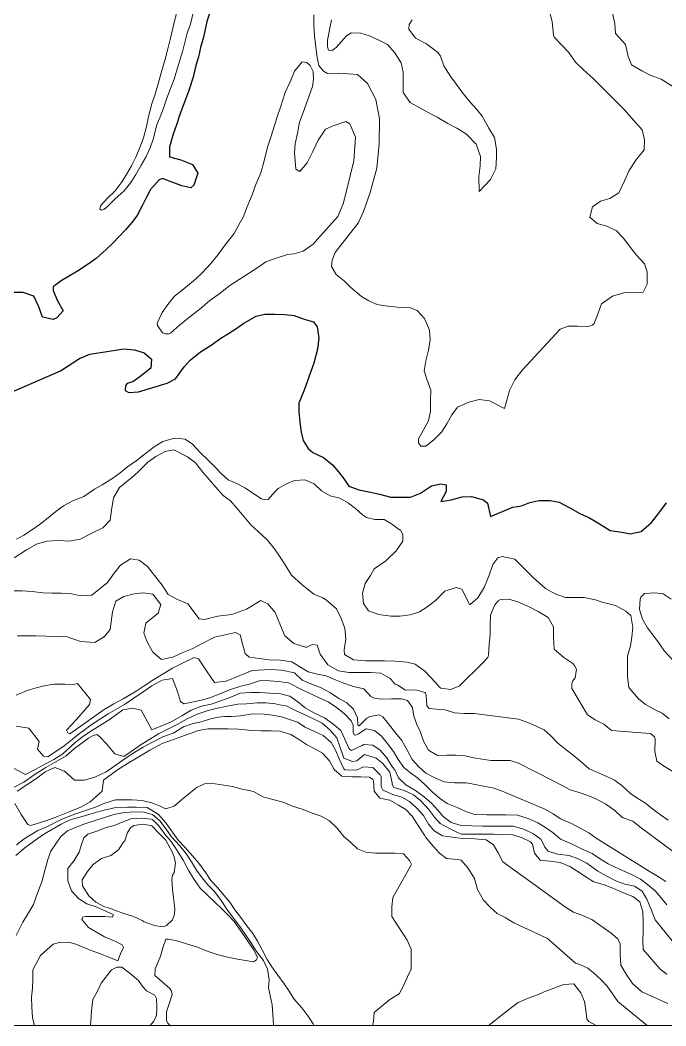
# Model space of a CAD drawing. Header units: millimetres. Extents: x 1101 to 4203, y 1053 to 1744.
# Drawn here: x 2652.1 to 2804.6, y 1123.4 to 1361 of the extents above; entities that cross this region are included whole.
import ezdxf

# ---------------------------------------------------------------- set-up
doc = ezdxf.new("R2010")
doc.units = ezdxf.units.MM
doc.layers.add('01_Fina', color=7, linetype='Continuous')

msp = doc.modelspace()

# ---------------------------------------------------------------- linework, layer by layer
at = {"layer": '01_Fina', "color": 252, "lineweight": 9, "true_color": 0x939598}
msp.add_lwpolyline([(2210.23, 1123.47), (2949.32, 1123.47), (2948.88, 1741.26), (2209.79, 1741.26), (2210.23, 1123.4)], dxfattribs=at)
at = {"layer": '01_Fina', "color": 252, "linetype": 'Continuous', "lineweight": 9, "true_color": 0x939598}
for points, elevation in [([(2693, 1362.68), (2692.37, 1360.04), (2691.59, 1357.89), (2691.3, 1356.62), (2690.54, 1353.8), (2689.09, 1348.95), (2688.48, 1347.01), (2687.63, 1344.83), (2686.82, 1342.58), (2685.98, 1340.22), (2685.22, 1338.12), (2684.44, 1336.24), (2683.59, 1332.84), (2682.88, 1330.79), (2681.83, 1328.6), (2680.76, 1326.69), (2679.43, 1324.48), (2678.32, 1322.6), (2676.73, 1320.68), (2674.55, 1318.74), (2672.85, 1317.03), (2671.91, 1316.22), (2671.32, 1316.13), (2670.94, 1316.3), (2671.1, 1317.08), (2672.78, 1318.95), (2674.62, 1320.66), (2676.26, 1322.89), (2677.35, 1324.7), (2678.44, 1326.6), (2679.44, 1328.58), (2680.39, 1330.91), (2681.27, 1333.15), (2682, 1335.89), (2682.45, 1338.21), (2683.22, 1341.25), (2684.04, 1343.51), (2684.71, 1345.92), (2685.43, 1348.57), (2686.37, 1351.8), (2686.99, 1354.21), (2687.62, 1356.69), (2688.39, 1359.76), (2689.14, 1362.83)], 5), ([(2721.51, 1362.23), (2721.52, 1359.9), (2721.68, 1357.31), (2721.93, 1354.61), (2722.29, 1352.14), (2722.65, 1350.29), (2723.74, 1348.95), (2724.71, 1348.34), (2727.38, 1348.46), (2731.8, 1348.15), (2734.19, 1346.01), (2736.11, 1342.2), (2736.96, 1337.65), (2736.88, 1331.74), (2736.36, 1326), (2734.77, 1320.27), (2733.2, 1315.75), (2731.96, 1313.04), (2727.88, 1307.83), (2726.49, 1306.08), (2725.81, 1304.3), (2725.66, 1302.76), (2726.76, 1300.93), (2728.7, 1299.32), (2730.24, 1297.84), (2732.76, 1295.72), (2734.49, 1294.65), (2736.48, 1293.77), (2738.34, 1293.53), (2741.24, 1293.15), (2744.04, 1293.14), (2745.91, 1292.37), (2747.64, 1290.49), (2748.83, 1287.74), (2748.94, 1285.49), (2748.58, 1283), (2747.9, 1280.53), (2747.53, 1278.17), (2748.21, 1276.15), (2749.08, 1273.54), (2749.05, 1271.18), (2749.04, 1268.63), (2748.53, 1266.32), (2746.24, 1262.04), (2746.24, 1261.11), (2746.73, 1260.34), (2747.93, 1260.33), (2749.85, 1261.81), (2751.6, 1263.68), (2752.9, 1265.59), (2754.08, 1267.74), (2755.38, 1269.54), (2758.05, 1270.73), (2760.5, 1271.35), (2762.97, 1271.09), (2766.52, 1269.23), (2767.72, 1273.5), (2768.94, 1276.03), (2770.75, 1278.37), (2779.64, 1287.98), (2781.56, 1288.69), (2783.76, 1288.66), (2786.23, 1288.63), (2787.25, 1288.91), (2787.69, 1289.32), (2788.65, 1291.77), (2789.42, 1293.97), (2792.04, 1295.76), (2794.91, 1296.61), (2797.22, 1296.6), (2799.26, 1296.69), (2800.23, 1298.65), (2800.22, 1301.49), (2799.53, 1303.39), (2797.67, 1305.5), (2796.28, 1307.24), (2794.51, 1309.56), (2792.92, 1311.23), (2790.7, 1312.28), (2788.42, 1312.93), (2786.69, 1314.4), (2787.25, 1316.85), (2789.15, 1318.2), (2791.37, 1318.82), (2793.5, 1320.2), (2794.83, 1323.02), (2795.95, 1325.47), (2797.51, 1327.91), (2799.48, 1330.31), (2799.54, 1332.67), (2799.01, 1335.08), (2796.96, 1337.35), (2794.82, 1339.79), (2787.49, 1347.12), (2785.11, 1349.35), (2783.29, 1351.04), (2781.59, 1353.45), (2780.07, 1355.08), (2778.25, 1356.98), (2778.06, 1357.47), (2777.77, 1360.64), (2777.13, 1363)], 3), ([(2791.98, 1362.67), (2792.55, 1360.1), (2792.75, 1357.86), (2795.06, 1355.19), (2795.67, 1352.41), (2796.5, 1350.4), (2798.92, 1348.98), (2800.88, 1348.02), (2803.47, 1347), (2806.26, 1345.3)], 3), ([(2725.69, 1361.02), (2724.71, 1356.22), (2724.71, 1354.64), (2724.95, 1353.92), (2725.8, 1353.8), (2726.78, 1354.51), (2729.2, 1357.31), (2730.33, 1357.99), (2732.55, 1357.94), (2734.67, 1357.24), (2737.03, 1356.21), (2738.85, 1355.21), (2740.65, 1353.24), (2741.94, 1351.13), (2742.12, 1350.88), (2742.6, 1348.7), (2742.57, 1346.32), (2742.58, 1343.87), (2744.27, 1341.55), (2746.55, 1340.25), (2748.65, 1339.06), (2750.64, 1338.06), (2753.15, 1336.53), (2755.28, 1335.5), (2757.54, 1334.01), (2759.82, 1331.71), (2760.81, 1328.8), (2760.8, 1326.58), (2760.47, 1324.06), (2760.49, 1320.52), (2763.24, 1323.35), (2764.48, 1325.89), (2764.62, 1328.51), (2764.63, 1330.54), (2764.15, 1333.27), (2762.84, 1335.45), (2761.25, 1338.26), (2759.94, 1339.9), (2758.42, 1341.57), (2756.44, 1344.03), (2755.17, 1345.75), (2753.86, 1347.6), (2752.2, 1350.15), (2751.4, 1352.49), (2750.76, 1353.31), (2748.06, 1355.41), (2745.5, 1356.69), (2743.95, 1358.81), (2743.98, 1359.98), (2744.71, 1361.07)], 2), ([(2651.26, 1238.34), (2653.04, 1239.36), (2654.86, 1240.47), (2656.65, 1241.75), (2658.35, 1243.13), (2660.6, 1244.94), (2662.35, 1246.22), (2664.61, 1247.45), (2667.16, 1248.48), (2669.67, 1250.21), (2671.51, 1251.2), (2674.01, 1252.75), (2675.76, 1254.01), (2677.53, 1255.46), (2679.54, 1256.9), (2681.76, 1258.6), (2683.82, 1260.19), (2685.85, 1261.44), (2688.28, 1262.19), (2690.43, 1262.11), (2691.14, 1261.99), (2692.88, 1260.85), (2694.7, 1258.79), (2696.45, 1257.11), (2698.11, 1255.43), (2699.66, 1253.8), (2701.27, 1252.38), (2703.49, 1251.41), (2705.35, 1250.43), (2707.08, 1249.23), (2709.15, 1247.92), (2709.86, 1247.68), (2710.69, 1247.71), (2712.32, 1249.56), (2713.07, 1250.36), (2715.07, 1251.45), (2716.95, 1252.2), (2719.37, 1252.36), (2721.56, 1251.46), (2723.32, 1249.83), (2725.31, 1248.59), (2727.65, 1248.06), (2729.7, 1246.85), (2731.32, 1245.6), (2733, 1244.16), (2733.92, 1243.46), (2735.93, 1243.05), (2738.06, 1243), (2739.82, 1242.01), (2741.74, 1240.56), (2741.94, 1240.61), (2742.53, 1239.42), (2742.51, 1237.91), (2740.97, 1235.65), (2738.52, 1233.26), (2735.77, 1231.33), (2734.84, 1229.83), (2733.61, 1227.88), (2732.98, 1225.61), (2733.25, 1223.19), (2734.41, 1221.41), (2736.84, 1220.57), (2739.66, 1220.16), (2741.83, 1220.16), (2744.21, 1220.54), (2746.44, 1221.25), (2748.2, 1222.29), (2750.22, 1223.9), (2752.4, 1226.07), (2755.06, 1226.96), (2756.43, 1226.53), (2758.35, 1222.87), (2760.19, 1224.51), (2761.81, 1227.12), (2762.89, 1229.89), (2763.75, 1232.37), (2764.94, 1234), (2765.95, 1234.28), (2768.96, 1233.62), (2770.96, 1231.6), (2773.29, 1229.3), (2776.22, 1226.73), (2778.48, 1225.47), (2780.88, 1224.61), (2782.94, 1224.62), (2785.3, 1224.62), (2788.01, 1224.05), (2789.55, 1223.53), (2792.71, 1222.74), (2795.12, 1221.34), (2796.3, 1220.32), (2796.77, 1217.48), (2796.54, 1215.3), (2796.23, 1213.2), (2795.57, 1210.71), (2795.54, 1208.14), (2795.53, 1205.92), (2795.9, 1203.33), (2798.15, 1200.66), (2799.81, 1199.29), (2801.89, 1198.17), (2803.76, 1197.24), (2805.4, 1195.94)], 5), ([(2806.63, 1183.26), (2804.32, 1184.7), (2802.48, 1185.96), (2802.02, 1188.25), (2802.12, 1191.16), (2801.89, 1191.65), (2800.95, 1192.46), (2797.78, 1192.7), (2791.81, 1193.21), (2789.94, 1194.65), (2787.94, 1195.7), (2786.14, 1196.91), (2782.41, 1203.09), (2782.39, 1204.2), (2782.58, 1204.83), (2783.16, 1205.61), (2783.47, 1207.69), (2783.03, 1208.57), (2782.64, 1208.97), (2780.54, 1210.41), (2778.23, 1212.36), (2778.1, 1215.25), (2778.09, 1217.68), (2776.82, 1219.88), (2774.47, 1221.3), (2772.18, 1222.49), (2769.8, 1223.53), (2767.61, 1224.23), (2765.57, 1224.15), (2765.02, 1223.8), (2764.25, 1222.83), (2763.18, 1220.46), (2763.15, 1218.1), (2763.16, 1215.92), (2762.86, 1213.5), (2762.73, 1211.05), (2762.54, 1210.4), (2761.43, 1209.16), (2755.82, 1203.69), (2753.73, 1202.89), (2751.51, 1203.19), (2751.07, 1203.47), (2750.22, 1204.52), (2747.73, 1207.19), (2745.45, 1208.81), (2743.46, 1209.35), (2740.59, 1209.59), (2738.16, 1209.6), (2735.8, 1209.61), (2733.68, 1209.61), (2730.86, 1209.85), (2728.71, 1211.13), (2728.69, 1212.2), (2729.04, 1214.76), (2728.79, 1217.34), (2727.91, 1219.63), (2726.88, 1221.91), (2724.5, 1223.99), (2723.61, 1224.52), (2721.53, 1225.35), (2718.67, 1227.69), (2716.19, 1229.9), (2714.54, 1232.57), (2713.41, 1234.34), (2712.24, 1236.13), (2710.52, 1238.12), (2708.36, 1240.19), (2706.61, 1241.8), (2704.62, 1244.12), (2703.3, 1245.7), (2701.78, 1247.43), (2700.09, 1248.7), (2698.29, 1250.76), (2696.77, 1252.51), (2695.3, 1254.23), (2693.53, 1256.41), (2691.66, 1257.83), (2688.45, 1259.44), (2686.39, 1259.11), (2684.21, 1257.88), (2682.26, 1256.58), (2680.05, 1254.31), (2678.52, 1252.91), (2675.6, 1250.58), (2674.17, 1248.11), (2673.7, 1245.23), (2673.44, 1242.86), (2671.66, 1241.08), (2669.23, 1239.84), (2666.34, 1238.36), (2663.64, 1237.89), (2661.2, 1238.04), (2658.45, 1237.87), (2656.05, 1237.16), (2653.62, 1235.82), (2650.72, 1233.96)], 6), ([(2648.49, 1226.15), (2652.66, 1226.14), (2655, 1226.02), (2657.58, 1225.7), (2659.71, 1225.65), (2661.89, 1225.62), (2664.27, 1225.44), (2666.43, 1225), (2669.09, 1225.15), (2672.8, 1228.16), (2674.32, 1230.34), (2675.81, 1232.27), (2678.18, 1233.71), (2680.28, 1233.42), (2682.2, 1231.95), (2683.9, 1229.79), (2685.68, 1227.54), (2687.12, 1225.32), (2689.33, 1224.16), (2691.73, 1223.13), (2694.38, 1219.59), (2695.67, 1219.43), (2698.85, 1220.17), (2702.17, 1220.56), (2705.6, 1221.84), (2708.95, 1223.86), (2710.67, 1223.13), (2712.36, 1221.04), (2713.65, 1217.95), (2714.63, 1215.54), (2716.79, 1213.71), (2719.49, 1212.85), (2719.86, 1212.87), (2721.11, 1213.47), (2722.31, 1213.37), (2723.02, 1211.2), (2724.79, 1208.72), (2727.29, 1207.3), (2729.74, 1206.87), (2732.63, 1206.87), (2734.89, 1206.86), (2737.34, 1206.73), (2739.49, 1205.5), (2739.86, 1205.15), (2740.32, 1204.49), (2740.69, 1204.11), (2741.34, 1203.9), (2743.14, 1202.74), (2745.54, 1202.77), (2747.69, 1202.17), (2747.83, 1201.98), (2747.99, 1201.56), (2748.18, 1198.98), (2748.73, 1198.41), (2750.38, 1198.2), (2752.51, 1198.06), (2754.68, 1197.38), (2756.95, 1197.19), (2759.38, 1197.18), (2769.78, 1195.89), (2772, 1195.05), (2774.01, 1194.17), (2775.86, 1193.31), (2777.45, 1191.94), (2779.13, 1190.15), (2781.09, 1188.64), (2782.73, 1187.34), (2784.64, 1185.81), (2786.49, 1184.16), (2788.31, 1183.3), (2790.64, 1182.3), (2792.47, 1181.41), (2794.2, 1180.2), (2796.28, 1178.28), (2798.01, 1177.09), (2799.78, 1176), (2801.56, 1174.63), (2803.38, 1173.26), (2805.14, 1172.03)], 7), ([(2651.53, 1215.57), (2653.78, 1215.54), (2655.82, 1215.51), (2658.38, 1215.48), (2660.89, 1215.4), (2663.23, 1215.33), (2666.41, 1214.22), (2669.77, 1213.94), (2672.07, 1215.4), (2673.41, 1217.02), (2673.96, 1221.25), (2674.73, 1223.73), (2676.66, 1224.82), (2679.06, 1225.45), (2681.22, 1225.68), (2683.49, 1225.42), (2685.4, 1222.95), (2684.72, 1220.93), (2681.82, 1218.52), (2681.38, 1216.18), (2682.09, 1214.28), (2683.48, 1211.68), (2685.49, 1209.92), (2688.18, 1210.48), (2690.56, 1211.61), (2692.92, 1212.58), (2695.26, 1213.83), (2698, 1215.21), (2702.96, 1216.32), (2704.1, 1215.75), (2704.64, 1213.63), (2705.25, 1211.38), (2706.19, 1210.52), (2710.91, 1209.86), (2713.61, 1209.82), (2716.33, 1209.39), (2718.32, 1208.11), (2720.12, 1207), (2722.36, 1206.46), (2724.37, 1206.13), (2726.63, 1205.13), (2728.55, 1204.38), (2730.86, 1203.61), (2733.31, 1203.02), (2734.96, 1201.2), (2735.8, 1200.81), (2737.44, 1200.6), (2739.82, 1200.69), (2742.16, 1200.63), (2743.64, 1200.24), (2744.81, 1198.59), (2745.11, 1196.53), (2745.84, 1194.61), (2746.71, 1192.8), (2747.4, 1190.67), (2748.6, 1188.56), (2750.72, 1187.29), (2752.92, 1187.35), (2755.07, 1187.34), (2757.24, 1187.17), (2759.27, 1186.7), (2761.26, 1186.39), (2763.25, 1186.13), (2765.42, 1186.08), (2767.81, 1186.07), (2769.79, 1185.46), (2778.01, 1181.32), (2780, 1180.23), (2782.03, 1179.13), (2784.11, 1178.57), (2786.21, 1177.8), (2788.08, 1177.01), (2790.46, 1175.75), (2792.54, 1174.26), (2794.11, 1172.8), (2794.5, 1172.52), (2796.81, 1171.75), (2798.49, 1170.41), (2809.15, 1162.46)], 8), ([(2806.37, 1209.7), (2804.25, 1211.93), (2803.1, 1213.62), (2801.74, 1215.45), (2800.24, 1217.4), (2799.07, 1219.44), (2798.41, 1221.75), (2798.53, 1224.23), (2798.72, 1224.66), (2799.55, 1225.52), (2801.98, 1225.69), (2803.99, 1225.43), (2805.86, 1224.22)], 5), ([(2651.23, 1201.55), (2653.81, 1202.65), (2655.95, 1203.29), (2658.13, 1203.81), (2660.29, 1204.11), (2662.68, 1204.11), (2664.81, 1204.03), (2665.73, 1204.28), (2668.77, 1200.52), (2668.54, 1199.35), (2665.42, 1195.8), (2663.06, 1193.23), (2663.42, 1192.66), (2663.85, 1192.37), (2671.96, 1198.13), (2674.3, 1199.48), (2676.5, 1200.66), (2679.31, 1202.33), (2681.22, 1203.58), (2683.68, 1205.21), (2685.93, 1206.6), (2688.15, 1207.92), (2690.48, 1209.08), (2693.26, 1210.4), (2694.26, 1210.1), (2696.31, 1207.01), (2698.01, 1204.48), (2700.8, 1204.8), (2703.84, 1206.09), (2706.9, 1207.35), (2711.19, 1207.56), (2713.89, 1207.45), (2716.89, 1206.82), (2718.74, 1205.08), (2720.75, 1204.24), (2723.22, 1203.24), (2725.46, 1202.1), (2727.36, 1200.75), (2729.27, 1199.71), (2730.86, 1198.22), (2731.8, 1196.16), (2731.87, 1194.49), (2732.17, 1194.26), (2733.98, 1196.11), (2734.68, 1196.52), (2736.92, 1196.86), (2737.77, 1196.44), (2739.11, 1194.72), (2740.79, 1192.59), (2742.26, 1190.85), (2743.48, 1188.7), (2744.68, 1186.36), (2746.29, 1184.62), (2747.93, 1183.13), (2749.78, 1182.13), (2752.25, 1181.03), (2754.7, 1180.84), (2757.52, 1180.79), (2764.06, 1179.52), (2766.35, 1178.72), (2776, 1174.62), (2777.96, 1173.48), (2779.76, 1172.32), (2782.3, 1171.18), (2784.34, 1170.13), (2786.39, 1168.97), (2788.14, 1167.78), (2800.89, 1159.78), (2802.64, 1158.78), (2804.62, 1157.53)], 9), ([(2651.19, 1194.23), (2654.19, 1193.72), (2656.64, 1190.59), (2656.28, 1188.79), (2657.66, 1187.09), (2658.71, 1186.99), (2662.53, 1189.54), (2664.5, 1191.16), (2666.15, 1192.48), (2667.31, 1193.33), (2669.05, 1194.6), (2672.97, 1197.14), (2676.76, 1199.31), (2678.75, 1200.65), (2681.16, 1202.35), (2683.24, 1203.7), (2685.7, 1205.04), (2688.14, 1205.48), (2689.33, 1202.39), (2690.01, 1200.06), (2690.82, 1199.5), (2694.97, 1200.33), (2697.13, 1200.99), (2699.51, 1201.95), (2701.61, 1202.78), (2704.22, 1203.67), (2706.29, 1204.09), (2708.93, 1205.01), (2710.99, 1204.88), (2713.1, 1204.74), (2715.49, 1204.4), (2718.9, 1202.7), (2720.82, 1201.86), (2722.89, 1200.84), (2724.9, 1199.93), (2726.86, 1198.6), (2728.64, 1197.16), (2730.3, 1195.47), (2730.74, 1194.43), (2730.75, 1192.74), (2730.98, 1192.18), (2731.42, 1192.07), (2732.05, 1192.41), (2733.86, 1193.59), (2735.82, 1193.19), (2737.46, 1191.81), (2738.84, 1190.21), (2740.27, 1188.24), (2741.44, 1186.34), (2742.71, 1184.42), (2744.3, 1183.19), (2745.94, 1182.03), (2747.8, 1180.38), (2749.46, 1178.71), (2751.15, 1177.2), (2752.99, 1175.92), (2755.3, 1175.01), (2757.5, 1173.99), (2759.48, 1173.31), (2762.31, 1173.25), (2764.8, 1173.25), (2766.86, 1173.24), (2769.59, 1173.16), (2772.06, 1172.37), (2774.4, 1171.34), (2776.22, 1170.29), (2777.97, 1168.97), (2779.77, 1167.48), (2782.45, 1166.32), (2784.88, 1165.15), (2787.21, 1164.11), (2788.92, 1162.97), (2791.02, 1161.71), (2793.67, 1160.43), (2796.3, 1159.22), (2798.59, 1158.05), (2800.25, 1156.8), (2802.12, 1155.27), (2803.52, 1153.62), (2804.82, 1151.97)], 10), ([(2650.23, 1184.46), (2653.41, 1182.79), (2655.51, 1183.87), (2658.16, 1185.31), (2660.13, 1186.35), (2662.26, 1187.69), (2665.11, 1190.33), (2667.15, 1191.89), (2669.47, 1193.45), (2670.92, 1194.29), (2673.38, 1195.84), (2676.43, 1198.1), (2678.65, 1198.48), (2680.75, 1197.95), (2682.11, 1195.42), (2683.27, 1193.37), (2685.77, 1194.36), (2687.84, 1195.21), (2690.35, 1196.67), (2692.55, 1198.01), (2694.93, 1198.91), (2697.25, 1199.4), (2699.52, 1200.22), (2701.9, 1201.09), (2704.13, 1201.99), (2706.65, 1202.19), (2708.66, 1202.19), (2711.12, 1201.97), (2713.39, 1201.89), (2715.4, 1201.39), (2715.8, 1201.32), (2717.73, 1199.93), (2719.42, 1198.54), (2721.49, 1197.37), (2724.01, 1196.14), (2725.97, 1194.79), (2727.84, 1193.19), (2728.8, 1191.15), (2729.77, 1188.97), (2729.88, 1188.74), (2730.35, 1188.42), (2732.89, 1189.63), (2733.33, 1189.91), (2735.42, 1189.69), (2737.15, 1188.55), (2738.69, 1186.75), (2740.09, 1184.5), (2740.6, 1183.85), (2741.5, 1181.99), (2743.25, 1180.37), (2745.51, 1178.97), (2747.59, 1177.47), (2749.27, 1175.98), (2750.7, 1174.47), (2752.04, 1172.83), (2753.93, 1171.43), (2756.31, 1170.73), (2758.83, 1170.63), (2761.35, 1170.62), (2763.71, 1170.61), (2766.14, 1170.6), (2768.56, 1170.55), (2771.08, 1169.85), (2773.37, 1168.8), (2775.15, 1167.47), (2776, 1165.62), (2776.8, 1164.67), (2779.04, 1163.95), (2781.77, 1163.64), (2783.92, 1162.89), (2785.93, 1161.82), (2788.51, 1159.98), (2790.82, 1158.68), (2792.97, 1157.56), (2794.93, 1156.86), (2797.24, 1156.39), (2799.02, 1155.21), (2800.12, 1153.35), (2801.13, 1150.9), (2802.07, 1148.42), (2808.81, 1140.2)], 11), ([(2650.6, 1179.7), (2653.04, 1180.97), (2655.47, 1182.71), (2658.24, 1184.45), (2660.44, 1185.72), (2662.99, 1187.23), (2664.96, 1188.96), (2668.32, 1191.39), (2669.36, 1191.97), (2670.29, 1192.2), (2670.89, 1191.78), (2672.5, 1190.05), (2674.48, 1187.66), (2676.65, 1187.01), (2678.33, 1188.18), (2680.69, 1189.87), (2682.96, 1191.22), (2684.85, 1192.43), (2687.18, 1193.56), (2689.23, 1194.57), (2691.55, 1195.94), (2693.96, 1197.05), (2696.57, 1197.91), (2698.71, 1198.43), (2700.99, 1198.9), (2703.55, 1199.37), (2705.62, 1199.51), (2708.11, 1199.71), (2710.14, 1199.68), (2712.53, 1199.49), (2712.89, 1199.34), (2714.96, 1198.98), (2717.03, 1197.95), (2719.24, 1196.94), (2721.59, 1195.84), (2723.45, 1194.88), (2725.31, 1193.25), (2726.91, 1191.42), (2727.66, 1189.38), (2728.38, 1187.09), (2728.61, 1186.63), (2730.61, 1185.88), (2731.63, 1185.99), (2733.48, 1187.54), (2736.18, 1186.63), (2737.76, 1185.37), (2739.45, 1183.33), (2740.01, 1180.81), (2740.01, 1180.39), (2740.38, 1179.72), (2742.84, 1179.03), (2745.02, 1177.98), (2746.66, 1176.65), (2748.56, 1174.59), (2750, 1172.73), (2751.3, 1171.2), (2753.67, 1169.94), (2755.58, 1169.03), (2756.38, 1168.72), (2758.69, 1168.68), (2761.42, 1168.69), (2763.91, 1168.67), (2766.1, 1168.65), (2768.45, 1168.57), (2770.68, 1167.79), (2772.62, 1166.88), (2773.1, 1166.35), (2773.61, 1164.24), (2774.96, 1162.55), (2777.2, 1162.3), (2779.64, 1162.03), (2781.95, 1161.05), (2784.06, 1159.74), (2785.83, 1158.55), (2787.6, 1157.45), (2790.04, 1156.75), (2792.06, 1155.97), (2794.25, 1154.99), (2796.8, 1153.98), (2798.46, 1152.7), (2799.2, 1150.31), (2799.23, 1148.01), (2799.22, 1145.68), (2799.18, 1143.6), (2799.26, 1141.48), (2803.26, 1136.83), (2804.85, 1135.64)], 12), ([(2651.44, 1178.81), (2653.95, 1180.48), (2655.79, 1181.71), (2658.08, 1183.44), (2660.35, 1184.45), (2662.66, 1183.55), (2664.95, 1181.48), (2667.27, 1181.45), (2669.79, 1182.13), (2672.44, 1183.44), (2674.28, 1184.7), (2676.17, 1186), (2678.82, 1187.81), (2681.16, 1189.23), (2683.21, 1190.32), (2685.83, 1191.66), (2688.28, 1192.57), (2690.74, 1194.06), (2693, 1194.81), (2694.9, 1195.24), (2696.87, 1195.87), (2698.92, 1196.31), (2700.51, 1196.48), (2702.1, 1196.46), (2704.15, 1196.62), (2707.05, 1197.14), (2709.75, 1197.01), (2711.71, 1196.8), (2713.85, 1196.4), (2715.72, 1195.76), (2717.66, 1195.17), (2719.47, 1193.94), (2721.66, 1192.95), (2723.66, 1191.99), (2725.61, 1190.37), (2726.64, 1188.56), (2727.45, 1186.45), (2728.57, 1184.16), (2728.84, 1183.91), (2731.36, 1183.84), (2731.98, 1183.93), (2733.14, 1184.59), (2735.45, 1184.44), (2737.19, 1182.7), (2737.35, 1182.23), (2737.42, 1179.86), (2737.79, 1179.07), (2740.18, 1178.06), (2742.23, 1177.42), (2744.07, 1176.37), (2745.72, 1174.88), (2747.35, 1173.1), (2748.6, 1171.08), (2749.91, 1169.5), (2751.86, 1168.29), (2754.21, 1167.97), (2756.52, 1167.66), (2759.4, 1167.59), (2762.21, 1167.32), (2763.94, 1166.2), (2765.05, 1164.32), (2766.1, 1162.15), (2772.32, 1157.67), (2780.89, 1151.41), (2782.8, 1150.24), (2784.73, 1149.56), (2787.12, 1148.55), (2791.72, 1145.31), (2793.28, 1143.94), (2793.84, 1142.78), (2793.8, 1140.38), (2793.97, 1137.77), (2795.27, 1135.6), (2796.73, 1133.42), (2798.9, 1131.48), (2805.04, 1128.71)], 13), ([(2650.88, 1175.97), (2652.36, 1173.37), (2653.97, 1170.96), (2654.66, 1170.75), (2658.46, 1171.92), (2660.96, 1172.87), (2663.7, 1173.97), (2666.6, 1175.13), (2668.65, 1176.29), (2671.48, 1178.86), (2671.84, 1181.46), (2674.91, 1183.74), (2677.51, 1185.39), (2679.66, 1186.62), (2682.74, 1188.52), (2685.69, 1190.1), (2687.48, 1190.76), (2690.08, 1191.69), (2692.28, 1192.49), (2694.27, 1193.19), (2696.58, 1193.59), (2698.98, 1193.59), (2701.26, 1193.55), (2703.73, 1193.47), (2706.85, 1193.17), (2709.15, 1193.13), (2711.44, 1193.09), (2713.47, 1193.03), (2716.07, 1192.21), (2717.86, 1191.13), (2719.79, 1189.85), (2721.59, 1188.94), (2723.56, 1187.82), (2725.17, 1186.01), (2726.31, 1183.97), (2728.14, 1182.43), (2730.54, 1182.26), (2732.55, 1182.24), (2734.62, 1182.18), (2735.4, 1181.58), (2735.54, 1181.3), (2735.73, 1178.81), (2737.06, 1177.18), (2739.43, 1176.75), (2741.46, 1175.51), (2743.2, 1174.49), (2744.67, 1172.91), (2746.15, 1170.77), (2747.64, 1168.46), (2747.91, 1167.92), (2749.76, 1165.81), (2751.18, 1164.23), (2752.84, 1162.93), (2755.33, 1162.68), (2756.3, 1162.54), (2757.85, 1160.75), (2759.22, 1158.64), (2759.43, 1158.22), (2760.17, 1155.63), (2761.59, 1153.13), (2763.17, 1151.34), (2764.8, 1149.99), (2766.68, 1148.99), (2768.75, 1147.78), (2776.64, 1144.03), (2783.25, 1138.22), (2784.42, 1137.84), (2786.22, 1137.03), (2787.52, 1135.9), (2789.29, 1134.39), (2790.75, 1132.81), (2793.27, 1129.13), (2800.22, 1123.52), (2800.44, 1123.4)], 14), ([(2735.33, 1123.4), (2735.57, 1124.53), (2735.74, 1126.56), (2739.44, 1129.65), (2741.61, 1130.98), (2742.62, 1132.72), (2743.58, 1134.96), (2744.44, 1136.84), (2744.45, 1137.28), (2744.48, 1139.33), (2744.5, 1141.55), (2743.5, 1143.68), (2739.87, 1149.26), (2739.88, 1151.5), (2740.13, 1153.76), (2741.23, 1155.67), (2744.52, 1161.55), (2744.07, 1162.48), (2742.67, 1164.06), (2740.57, 1164.17), (2738.54, 1164.18), (2736.02, 1164.2), (2733.74, 1164.4), (2731.83, 1165.26), (2730.23, 1166.75), (2728.55, 1168.15), (2726.97, 1170.07), (2725.21, 1171.86), (2723.25, 1172.94), (2721.11, 1173.62), (2718.97, 1174.49), (2716.49, 1175.31), (2714.25, 1176.23), (2711.84, 1176.85), (2709.46, 1177.48), (2707.42, 1178.7), (2706.59, 1178.89), (2704.59, 1179.35), (2702.3, 1179.93), (2700.23, 1180.29), (2698.2, 1180.56), (2696.06, 1180.71), (2693.93, 1179.81), (2692.35, 1178.5), (2690.28, 1176.78), (2688.52, 1175.32), (2686.51, 1174.69), (2686.28, 1174.76), (2685.24, 1175.34), (2683.28, 1176.07), (2680.95, 1176.66), (2678.62, 1176.78), (2674.63, 1176.78), (2671.89, 1175.91), (2669.92, 1175.1), (2667.33, 1174.23), (2664.22, 1173.13), (2661.71, 1172.1), (2658.44, 1170.4), (2656.31, 1169.52), (2653.11, 1167.59), (2651.27, 1166.18)], 15), ([(2721.6, 1123.4), (2721.3, 1123.87), (2720.06, 1125.77), (2718.63, 1127.63), (2716.76, 1129.81), (2715.7, 1131.57), (2714.48, 1133.31), (2712.96, 1135.37), (2711.58, 1137.36), (2710.48, 1139.1), (2709.28, 1141.35), (2708.16, 1143.39), (2707.05, 1145.22), (2705.44, 1147.35), (2704.22, 1149), (2702.82, 1150.85), (2701.62, 1152.64), (2700.26, 1154.28), (2698.78, 1156.07), (2697.17, 1157.76), (2695.97, 1159.57), (2694.34, 1161.82), (2692.82, 1163.61), (2691.02, 1165.6), (2689.43, 1167.29), (2686.53, 1171.37), (2684.8, 1173.35), (2682.17, 1175.02), (2679.58, 1175.03), (2677.52, 1175.04), (2674.72, 1174.96), (2671.97, 1174.33), (2669.71, 1173.7), (2666.81, 1172.83), (2663.96, 1172.07), (2661.83, 1171.05), (2657.92, 1168.75), (2656.15, 1167.62), (2653.28, 1165.43), (2651.13, 1163.63)], 16), ([(2651.23, 1144.77), (2652.82, 1147.9), (2653.88, 1149.74), (2655.31, 1152.07), (2656.35, 1154.99), (2657.28, 1157.46), (2658.03, 1160.44), (2658.67, 1162.68), (2659.38, 1164.69), (2661.74, 1168.17), (2663.3, 1169.44), (2665.35, 1170.37), (2667.45, 1171.14), (2669.89, 1171.95), (2672.79, 1172.84), (2674.57, 1173.38), (2676.78, 1173.78), (2679.19, 1173.93), (2681.24, 1173.91), (2683.43, 1173.3), (2685.17, 1171.88), (2686.64, 1169.89), (2687.89, 1168.05), (2689.75, 1166.01), (2691.39, 1163.95), (2692.6, 1162.16), (2693.75, 1160.19), (2695.09, 1158.34), (2696.49, 1156.74), (2698.05, 1155.16), (2699.65, 1153), (2700.98, 1151.01), (2702.3, 1149.2), (2703.99, 1146.9), (2705.3, 1145.07), (2706.78, 1142.89), (2707.97, 1140.97), (2709.62, 1138.83), (2710.59, 1136.84), (2710.94, 1134.26), (2710.82, 1132.4), (2711.17, 1130.62), (2711.64, 1128.39), (2711.84, 1126.1), (2711.93, 1123.61), (2711.99, 1123.4)], 17), ([(2687.64, 1123.4), (2686.99, 1124.06), (2686.74, 1124.59), (2686.69, 1126.76), (2687.42, 1128.81), (2688.08, 1130.83), (2687.9, 1131.62), (2687.46, 1132.22), (2685.65, 1133.8), (2683.93, 1135.27), (2684.03, 1136.91), (2684.34, 1137.6), (2685.25, 1139.9), (2685.87, 1141.85), (2686.57, 1143.86), (2687.17, 1143.9), (2689.46, 1143.4), (2691.66, 1142.69), (2693.99, 1142.03), (2696.32, 1141.07), (2698.89, 1140.22), (2701.13, 1139.65), (2703.5, 1139.2), (2707.26, 1138.51), (2707.92, 1138.97), (2708.19, 1139.65), (2707.21, 1141.41), (2705.93, 1143.43), (2704.35, 1145.67), (2702.66, 1148.06), (2701.15, 1149.64), (2699.71, 1151.15), (2698.19, 1152.57), (2696.38, 1154.27), (2694.64, 1155.96), (2693.11, 1158.21), (2691.97, 1160.02), (2690.67, 1162.54), (2689.25, 1164.84), (2687.79, 1166.99), (2686.35, 1168.69), (2684.89, 1170.66), (2683.4, 1172.12), (2683.05, 1172.26), (2680.77, 1172.49), (2678.28, 1172.32), (2676.24, 1171.5), (2674.36, 1170.73), (2672.48, 1170.23), (2670.22, 1169.4), (2668.14, 1168.7), (2667.19, 1167.85), (2666.6, 1166.28), (2666.12, 1164.41), (2664.87, 1162.51), (2663.43, 1160.61), (2663.4, 1159.85), (2663.43, 1157.68), (2664.31, 1155.32), (2665.94, 1153.48), (2667.92, 1152.27), (2670.13, 1151.51), (2674.14, 1149.75), (2674.14, 1149.47), (2673.94, 1149.07), (2672.14, 1149.24), (2669.79, 1149.28), (2667.6, 1149.27), (2666.86, 1149.05), (2666.71, 1148.54), (2668.27, 1146.66), (2670.18, 1145.56), (2672.04, 1144.47), (2674.36, 1143.48), (2676.25, 1142.57), (2676.55, 1141.93), (2675.88, 1140.45), (2675.21, 1138.78), (2673.07, 1139.65), (2671.12, 1140.42), (2669.16, 1141.11), (2668.17, 1141.54), (2665.28, 1142.73), (2663.91, 1143.13), (2661.67, 1143.2), (2659.96, 1142.71), (2656.94, 1140.04), (2655.16, 1136.62), (2655.14, 1134.47), (2655.06, 1132.34), (2654.87, 1130.16), (2654.94, 1127.84), (2655.06, 1125.35), (2655.56, 1123.4)], 18), ([(2673.95, 1150.94), (2671.88, 1151.6), (2670.02, 1152.62), (2668.37, 1154.13), (2666.84, 1156.45), (2666.82, 1157.93), (2668.04, 1159.84), (2669.43, 1161.53), (2671.38, 1162.93), (2673.58, 1163.65), (2675.39, 1164.98), (2676.51, 1166.75), (2676.83, 1167.11), (2677.51, 1169.07), (2678.19, 1170.17), (2678.98, 1170.77), (2681.22, 1171.03), (2683.21, 1170.66), (2684.87, 1168.96), (2686.52, 1167.26), (2688.08, 1164.53), (2688.53, 1163.31), (2688.84, 1161.84), (2688.55, 1159.67), (2688.11, 1159.01), (2687.96, 1157.97), (2688.12, 1155.63), (2688.35, 1153.68), (2688.65, 1151.16), (2688.62, 1149.82), (2688.12, 1148.45), (2686.61, 1147.07), (2685.67, 1146.8), (2683.9, 1147.1), (2681.43, 1148), (2680.95, 1148.33), (2678.9, 1149.26), (2676.66, 1149.99), (2674.06, 1150.87)], 19), ([(2668.74, 1123.4), (2668.99, 1126.97), (2669.33, 1129.62), (2670.38, 1131.6), (2671.27, 1133.49), (2673.69, 1136.65), (2675, 1137.29), (2676.19, 1137.24), (2678.14, 1135.75), (2680.12, 1134.09), (2681.1, 1132.64), (2682.02, 1131.69), (2683.96, 1130.64), (2684.38, 1129.87), (2684.41, 1127.81), (2684.35, 1125.81), (2683.67, 1124.44), (2682.74, 1123.4)], 19), ([(2762.68, 1123.4), (2763.39, 1123.93), (2765.62, 1125.74), (2767.85, 1127.52), (2769.77, 1128.89), (2771.97, 1129.85), (2774.29, 1130.75), (2776.23, 1131.64), (2778.13, 1132.32), (2780.53, 1133.18), (2782.86, 1133.33), (2784.56, 1131.24), (2785.37, 1129.13), (2785.73, 1127.15), (2785.92, 1125), (2786.43, 1124.42), (2788.29, 1123.4)], 15)]:
    msp.add_lwpolyline(points, dxfattribs=dict(at, elevation=elevation))
at = {"layer": '01_Fina', "color": 252, "linetype": 'Continuous', "lineweight": 9, "true_color": 0x939598, "elevation": 4}
msp.add_lwpolyline([(2730.93, 1327.73), (2729.18, 1320.64), (2728.38, 1317.62), (2727.14, 1314.61), (2722.38, 1309.23), (2721.3, 1308.03), (2719.01, 1306.39), (2716.78, 1305.76), (2715.29, 1305.62), (2712.6, 1304.77), (2710.18, 1303.91), (2708.53, 1302.74), (2701.39, 1298.14), (2699.35, 1296.47), (2696.94, 1294.77), (2694.59, 1292.71), (2692.59, 1291.18), (2689.8, 1288.91), (2687.62, 1287.02), (2687.24, 1286.86), (2686.48, 1286.87), (2685.8, 1287.09), (2684.59, 1288.86), (2684.5, 1289.43), (2685.67, 1291.93), (2687.05, 1293.83), (2688.61, 1295.74), (2691.16, 1297.83), (2693.52, 1299.78), (2695.2, 1301.37), (2697.19, 1303.53), (2698.9, 1305.59), (2700.59, 1307.87), (2702.66, 1310.61), (2703.82, 1312.59), (2704.87, 1314.56), (2705.64, 1316.71), (2706.96, 1319.68), (2707.77, 1322.12), (2708.94, 1324.91), (2709.72, 1327.46), (2710.59, 1330.95), (2711.26, 1333.1), (2711.9, 1335.03), (2712.72, 1337.91), (2713.65, 1340.41), (2714.74, 1343.85), (2715.87, 1346.41), (2716.96, 1348.92), (2718.72, 1351.1), (2719.86, 1351.01), (2720.59, 1350.28), (2721.32, 1348.83), (2721.44, 1347.01), (2721.2, 1345.31), (2719.01, 1339.16), (2718.13, 1336.89), (2717.62, 1334.3), (2717.1, 1331.79), (2716.95, 1329.61), (2717.22, 1325.76), (2718.17, 1325.19), (2719.95, 1327.28), (2721.19, 1329.8), (2722.48, 1332.62), (2724.22, 1335.21), (2726.08, 1336.01), (2729.05, 1337.02), (2729.99, 1336.52), (2731.31, 1333.33)], close=True, dxfattribs=at)
at = {"layer": '01_Fina', "color": 252, "true_color": 0x939598}
for points in [[(2696.96, 1362.77, 9), (2696.26, 1360.63, 9), (2695.46, 1356.92, 9), (2694.76, 1354.51, 9), (2694.26, 1352.31, 9), (2693.64, 1350.28, 9), (2692.99, 1347.52, 9), (2691.91, 1344.15, 9), (2690.88, 1341.46, 9), (2689.87, 1338.7, 9), (2689.08, 1336.25, 9), (2688.3, 1334.01, 9), (2687.45, 1331.06, 9), (2687.45, 1328.71, 9), (2690.11, 1327.95, 9), (2692.87, 1326.89, 9), (2694.1, 1324.81, 9), (2693.16, 1321.98, 9), (2692.47, 1321.38, 9), (2690.32, 1321.88, 9), (2687.79, 1322.81, 9), (2685.79, 1323.57, 9), (2685.01, 1323.27, 9), (2682.92, 1321, 9), (2682.02, 1319.14, 9), (2680.97, 1317.09, 9), (2679.76, 1314.84, 9), (2678.55, 1313.19, 9), (2676.99, 1311.44, 9), (2675.5, 1309.89, 9), (2673.94, 1308.18, 9), (2672.48, 1306.78, 9), (2670.13, 1304.68, 9), (2667.96, 1303.21, 9), (2665.69, 1301.71, 9), (2663.59, 1300.41, 9), (2661.8, 1299.41, 9), (2659.95, 1297.99, 9), (2659.97, 1297.13, 9), (2660.98, 1294.71, 9), (2662.3, 1292.34, 9), (2660.83, 1290.68, 9), (2659.95, 1290.27, 9), (2657.45, 1290.82, 9), (2656.58, 1293.22, 9), (2655.36, 1295.8, 9), (2652.9, 1296.66, 9), (2650.32, 1296.67, 9)], [(2636.08, 1267.07, 5), (2661.65, 1278.14, 5), (2666.13, 1281.07, 5), (2668.61, 1282.08, 5), (2676.66, 1283.3, 5), (2679.12, 1283.1, 5), (2681.4, 1282.41, 5), (2683.19, 1280.92, 5), (2682.97, 1278.74, 5), (2680.43, 1276.71, 5), (2678.76, 1275.55, 5), (2677.45, 1275.18, 5), (2676.99, 1274.67, 5), (2676.98, 1273.52, 5), (2677.8, 1273.05, 5), (2680.13, 1273.19, 5), (2686.88, 1275.26, 5), (2688.86, 1276.25, 5), (2690.91, 1279.09, 5), (2692.33, 1280.66, 5), (2694.77, 1282.59, 5), (2697.23, 1284.22, 5), (2699.55, 1285.83, 5), (2701.34, 1286.92, 5), (2703.1, 1288.1, 5), (2704.94, 1289.38, 5), (2707.9, 1291.05, 5), (2709.95, 1291.54, 5), (2712.17, 1291.56, 5), (2714.61, 1291.46, 5), (2716.81, 1291.24, 5), (2719.19, 1290.38, 5), (2721.41, 1289.74, 5), (2722.24, 1288.53, 5), (2722.66, 1285.96, 5), (2722.32, 1283.24, 5), (2721.52, 1279.92, 5), (2719.18, 1273.59, 5), (2717.92, 1270.52, 5), (2717.94, 1268.51, 5), (2718.2, 1265.98, 5), (2718.54, 1263.69, 5), (2718.95, 1261.65, 5), (2720.15, 1259.78, 5), (2721.28, 1258.87, 5), (2723.75, 1257.64, 5), (2725.9, 1255.9, 5), (2727.35, 1254.32, 5), (2728.62, 1252.56, 5), (2729.77, 1250.91, 5), (2732.08, 1250.03, 5), (2734.87, 1249.51, 5), (2736.98, 1249.01, 5), (2739.68, 1248.29, 5), (2741.99, 1248.26, 5), (2744.28, 1248.32, 5), (2746.64, 1249.24, 5), (2749.24, 1250.96, 5), (2751.44, 1251.42, 5), (2752.71, 1251.23, 5), (2752.75, 1249.61, 5), (2751.5, 1247.3, 5), (2753.88, 1247.64, 5), (2756.49, 1248.39, 5), (2758.74, 1248.43, 5), (2761.57, 1247.65, 5), (2762.46, 1246.88, 5), (2763.18, 1243.7, 5), (2768.49, 1245.93, 5), (2770.55, 1246.27, 5), (2772.52, 1247.05, 5), (2774.65, 1247.5, 5), (2777.26, 1247.49, 5), (2779.43, 1247.12, 5), (2781.97, 1245.81, 5), (2784.3, 1244.44, 5), (2786.54, 1243.39, 5), (2788.92, 1242.02, 5), (2791.44, 1240.44, 5), (2794.19, 1240.04, 5), (2796.15, 1239.66, 5), (2798.77, 1240.18, 5), (2801.2, 1242.35, 5), (2803.18, 1244.82, 5), (2804.78, 1246.94, 5)]]:
    msp.add_polyline3d(points, dxfattribs=at)

doc.saveas('drawing.dxf')
